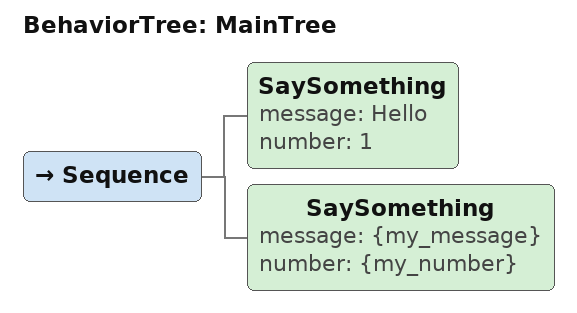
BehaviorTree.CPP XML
<root BTCPP_format="3" main_tree_to_execute="MainTree">
  <BehaviorTree ID="MainTree">
    <Sequence>
      <SaySomething message="Hello" number="1"/>
      <SaySomething message="{my_message}"  number="{my_number}"/>
    </Sequence>
  </BehaviorTree>
</root>
